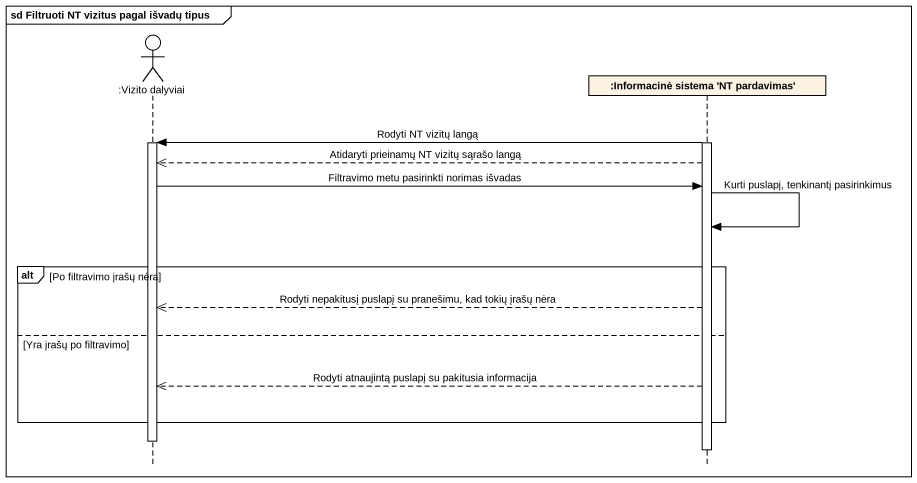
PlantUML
@startuml
mainframe sd Filtruoti NT vizitus pagal išvadų tipus
hide footbox
actor ":Vizito dalyviai" as Vizito_dalyviai
participant ":Informacinė sistema 'NT pardavimas'" as Informacinė_sistema_NT

activate Informacinė_sistema_NT
Informacinė_sistema_NT -> Vizito_dalyviai : Rodyti NT vizitų langą
activate Vizito_dalyviai
Informacinė_sistema_NT -->> Vizito_dalyviai : Atidaryti prieinamų NT vizitų sąrašo langą
Vizito_dalyviai -> Informacinė_sistema_NT : Filtravimo metu pasirinkti norimas išvadas
Informacinė_sistema_NT -> Informacinė_sistema_NT : Kurti puslapį, tenkinantį pasirinkimus
alt Po filtravimo įrašų nėra
  Informacinė_sistema_NT -->> Vizito_dalyviai : Rodyti nepakitusį puslapį su pranešimu, kad tokių įrašų nėra
else Yra įrašų po filtravimo
  Informacinė_sistema_NT -->> Vizito_dalyviai : Rodyti atnaujintą puslapį su pakitusia informacija
end
deactivate Vizito_dalyviai
deactivate Informacinė_sistema_NT
@enduml
